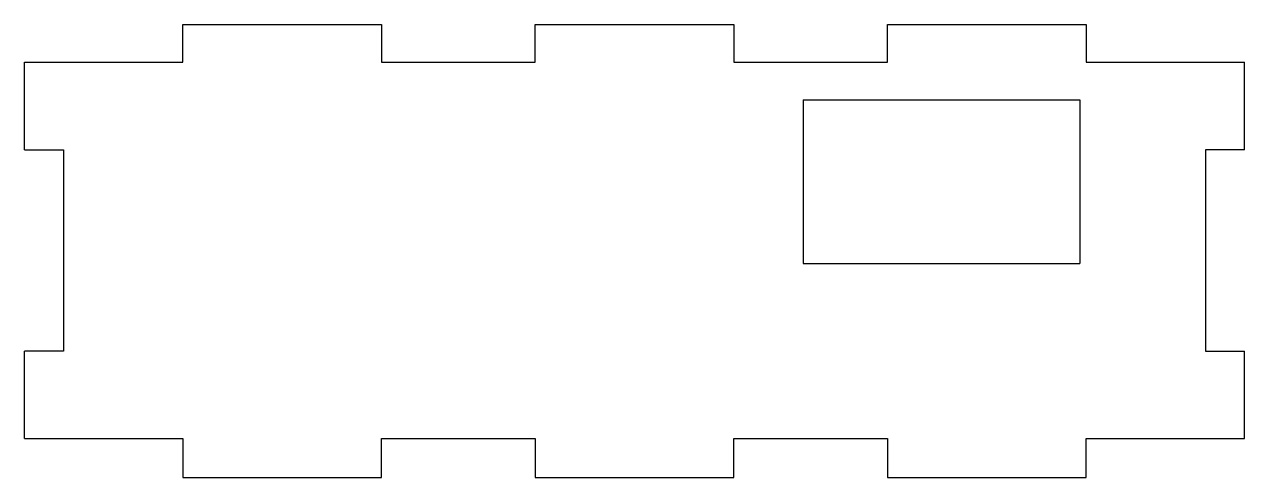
# Model space of a CAD drawing. Header units: millimetres. Extents: x 0 to 97, y -3.1 to 32.9.
import ezdxf

# ---------------------------------------------------------------- set-up
doc = ezdxf.new("R2010")
doc.units = ezdxf.units.MM

msp = doc.modelspace()

# ---------------------------------------------------------------- linework, layer by layer
at = {"color": 7, "linetype": 'Continuous', "lineweight": 25}
for p, q in [((12.6, 32.9), (28.4, 32.9)), ((12.6, 29.9), (12.6, 32.9)), ((28.4, 32.9), (28.4, 29.9)), ((40.6, 32.9), (56.4, 32.9)), ((40.6, 29.9), (40.6, 32.9)), ((56.4, 32.9), (56.4, 29.9)), ((68.6, 32.9), (84.4, 32.9)), ((68.6, 29.9), (68.6, 32.9)), ((84.4, 32.9), (84.4, 29.9)), ((0, 29.9), (12.6, 29.9)), ((0, 22.95), (0, 29.9)), ((28.4, 29.9), (40.6, 29.9)), ((56.4, 29.9), (68.6, 29.9)), ((84.4, 29.9), (97, 29.9)), ((97, 22.95), (97, 29.9)), ((61.9, 26.9), (83.9, 26.9)), ((61.9, 26.9), (61.9, 13.9)), ((83.9, 26.9), (83.9, 13.9)), ((0, 22.95), (3.1, 22.95)), ((3.1, 22.95), (3.1, 6.95)), ((97, 22.95), (93.9, 22.95)), ((93.9, 22.95), (93.9, 6.95)), ((61.9, 13.9), (83.9, 13.9)), ((3.1, 6.95), (0, 6.95)), ((0, 0), (0, 6.95)), ((93.9, 6.95), (97, 6.95)), ((97, 0), (97, 6.95)), ((0, 0), (12.6, 0)), ((12.6, 0), (12.6, -3.1)), ((28.4, -3.1), (28.4, 0)), ((28.4, 0), (40.6, 0)), ((40.6, 0), (40.6, -3.1)), ((56.4, -3.1), (56.4, 0)), ((56.4, 0), (68.6, 0)), ((68.6, 0), (68.6, -3.1)), ((84.4, -3.1), (84.4, 0)), ((84.4, 0), (97, 0)), ((12.6, -3.1), (28.4, -3.1)), ((40.6, -3.1), (56.4, -3.1)), ((68.6, -3.1), (84.4, -3.1))]:
    msp.add_line(p, q, dxfattribs=at)

doc.saveas('drawing.dxf')
